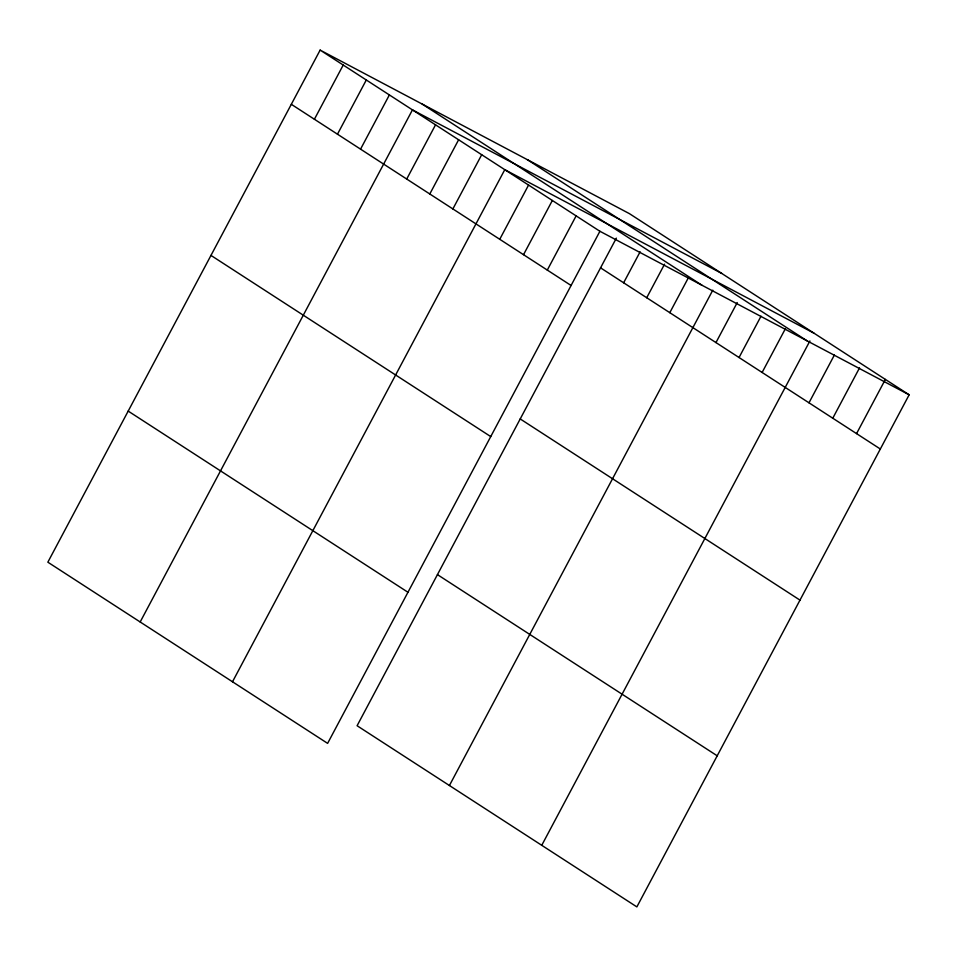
<?xml version="1.0" encoding="UTF-8"?>
<svg xmlns="http://www.w3.org/2000/svg" width="957" height="957" viewBox="0 0 957 957"><rect width="100%" height="100%" fill="white"/><g stroke="black" fill="none" stroke-linecap="round" stroke-linejoin="round"><path stroke-width="1.44" d="M320.14 50.099L47.85 562.19L327.617 743.374L599.907 231.271L320.14 50.099L629.383 213.626L909.15 394.81L636.86 906.901L357.093 725.729L616.344 238.149M314.398 119.254L343.216 65.04M337.474 134.195L366.304 79.993M360.55 149.148L389.379 94.934M140.177 621.978L412.455 109.888L721.71 273.415M406.713 179.043L435.543 124.829M429.801 193.984L458.618 139.782M452.876 208.937L481.706 154.723M232.503 681.767L504.782 169.676L814.024 333.203M499.745 239.286L528.563 185.072M523.527 254.682L552.345 200.48M547.296 270.089L576.126 215.875M623.641 282.782L640.113 251.811M646.717 297.735L664.565 264.18M669.804 312.676L688.334 277.829M449.419 785.518L712.786 290.198M715.968 342.57L737.237 302.568M739.043 357.523L761.006 316.217M762.119 372.464L785.458 328.586M541.746 845.306L809.909 340.955M808.988 402.813L834.372 355.059M832.769 418.221L859.53 367.883M856.551 433.617L885.369 379.403M599.907 231.271L909.15 394.81M527.331 159.663L807.098 340.848M422.181 104.062L701.959 285.246M600.553 267.84L880.332 449.012M291.311 104.301L571.078 285.485M520.213 418.939L799.98 600.123M210.971 255.411L490.738 436.583M437.433 574.619L717.212 755.803M128.19 411.091L407.957 592.263"/></g></svg>
